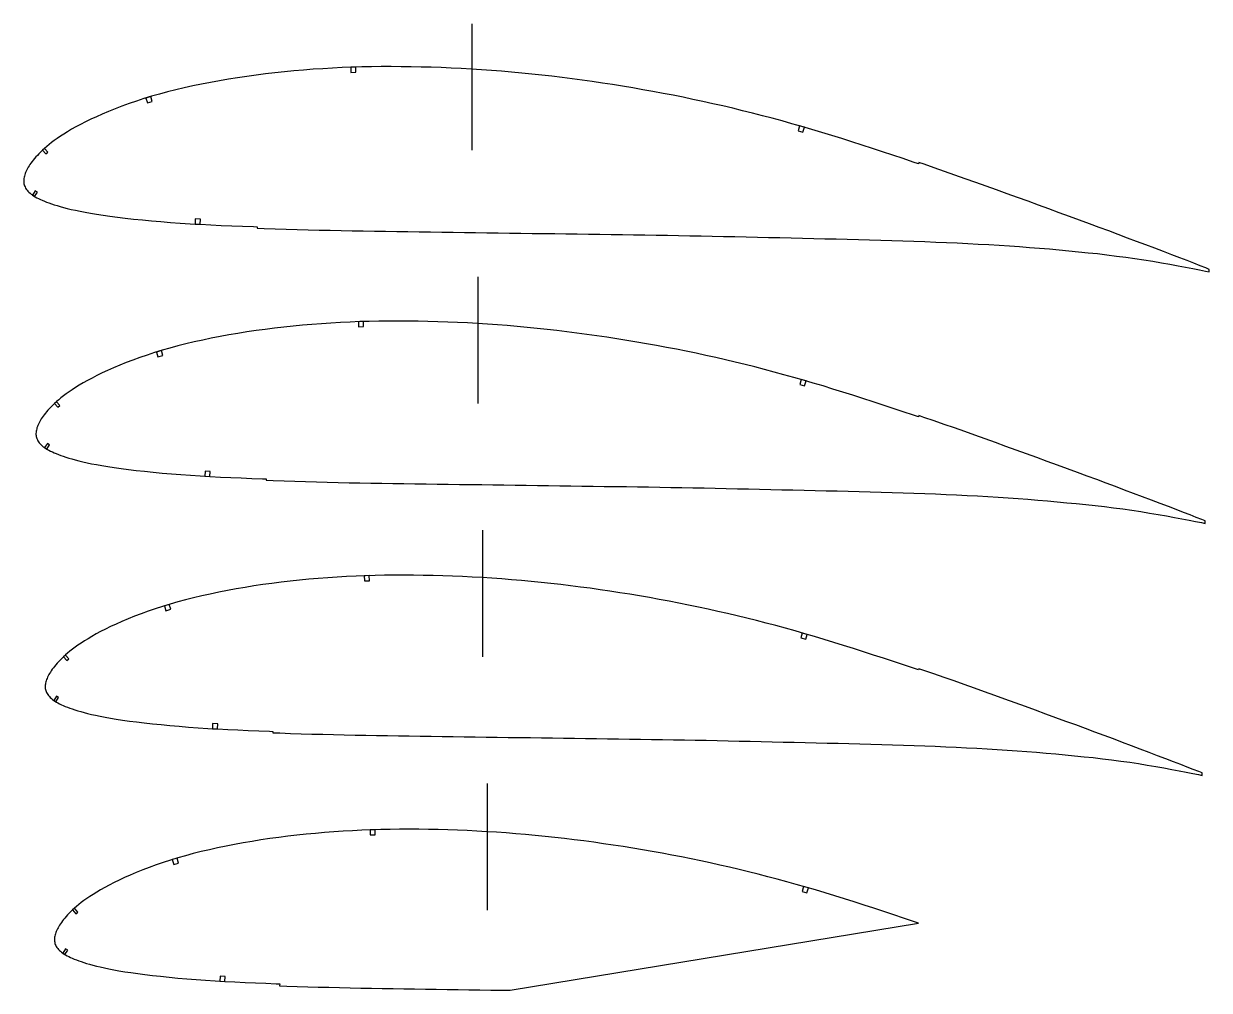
# Model space of a CAD drawing. Header units: metres. Extents: x -812 to 264, y -15627 to 100.
# Drawn here: x -707 to 229, y -6063 to -5300 of the extents above; entities that cross this region are included whole.
import ezdxf

# ---------------------------------------------------------------- set-up
doc = ezdxf.new("R2010")
doc.units = ezdxf.units.M

msp = doc.modelspace()

# ---------------------------------------------------------------- linework, layer by layer
for p, q in [((-352.63, -5400), (-352.63, -5300)), ((-347.8, -5600), (-347.8, -5500)), ((-344.17, -5800), (-344.17, -5700)), ((-340.55, -6000), (-340.55, -5900))]:
    msp.add_line(p, q)
at = {"layer": 'FoilLayer'}
for points in [[(229.45, -5494), (226.66, -5492.86), (222.15, -5491.11), (217.28, -5489.19), (211.96, -5487.12), (206.16, -5484.9), (199.92, -5482.52), (193.31, -5479.99), (186.4, -5477.35), (179.28, -5474.64), (172.1, -5471.93), (164.86, -5469.25), (157.52, -5466.48), (150.09, -5463.66), (142.53, -5460.85), (134.86, -5458.01), (127.05, -5455.16), (119.09, -5452.24), (111, -5449.28), (102.83, -5446.29), (94.59, -5443.28), (86.33, -5440.27), (78.06, -5437.26), (69.8, -5434.26), (61.54, -5431.28), (53.28, -5428.31), (45.04, -5425.36), (36.83, -5422.43), (28.66, -5419.53), (20.5, -5416.67), (12.35, -5413.84), (4.21, -5411.03), (0.19, -5409.65), (-0.15, -5410.65), (-4.24, -5409.25), (-12.33, -5406.51), (-20.41, -5403.81), (-28.48, -5401.14), (-36.56, -5398.51), (-44.63, -5395.9), (-52.68, -5393.32), (-60.68, -5390.79), (-68.62, -5388.32), (-76.51, -5385.9), (-84.37, -5383.55), (-92.2, -5381.26), (-100.02, -5379.02), (-107.83, -5376.84), (-115.63, -5374.72), (-123.42, -5372.65), (-131.21, -5370.65), (-139, -5368.7), (-146.81, -5366.8), (-154.63, -5364.96), (-162.47, -5363.18), (-170.32, -5361.44), (-178.19, -5359.75), (-186.06, -5358.12), (-193.95, -5356.54), (-201.86, -5355.02), (-209.8, -5353.54), (-217.76, -5352.11), (-225.74, -5350.73), (-233.73, -5349.39), (-241.71, -5348.1), (-249.7, -5346.87), (-257.68, -5345.69), (-265.65, -5344.56), (-273.62, -5343.49), (-281.59, -5342.47), (-289.55, -5341.51), (-297.51, -5340.6), (-305.46, -5339.75), (-313.41, -5338.96), (-321.36, -5338.23), (-329.31, -5337.55), (-337.26, -5336.93), (-345.22, -5336.37), (-353.18, -5335.87), (-361.14, -5335.42), (-369.09, -5335.03), (-377.03, -5334.69), (-384.96, -5334.41), (-392.88, -5334.2), (-400.78, -5334.04), (-408.67, -5333.94), (-416.52, -5333.89), (-424.33, -5333.91), (-432.08, -5333.99), (-439.78, -5334.15), (-447.47, -5334.38), (-455.14, -5334.69), (-462.81, -5335.06), (-470.46, -5335.51), (-478.09, -5336.02), (-485.69, -5336.6), (-493.26, -5337.25), (-500.8, -5337.97), (-508.29, -5338.77), (-515.74, -5339.63), (-523.14, -5340.56), (-530.48, -5341.57), (-537.76, -5342.65), (-544.97, -5343.8), (-552.14, -5345.05), (-559.25, -5346.36), (-566.27, -5347.72), (-573.17, -5349.14), (-579.93, -5350.63), (-586.55, -5352.19), (-593.03, -5353.83), (-599.39, -5355.55), (-605.62, -5357.34), (-611.71, -5359.2), (-617.65, -5361.12), (-623.42, -5363.1), (-629.02, -5365.12), (-634.42, -5367.19), (-639.62, -5369.27), (-644.58, -5371.36), (-649.28, -5373.43), (-653.71, -5375.48), (-657.88, -5377.52), (-661.78, -5379.52), (-665.43, -5381.5), (-668.83, -5383.42), (-671.99, -5385.3), (-674.93, -5387.12), (-677.64, -5388.88), (-680.16, -5390.59), (-682.48, -5392.26), (-684.62, -5393.88), (-686.61, -5395.45), (-688.46, -5396.98), (-690.17, -5398.46), (-691.76, -5399.9), (-693.23, -5401.29), (-694.59, -5402.64), (-695.85, -5403.96), (-697.02, -5405.24), (-698.1, -5406.5), (-699.1, -5407.71), (-700.03, -5408.9), (-700.88, -5410.06), (-701.67, -5411.2), (-702.41, -5412.31), (-703.08, -5413.37), (-703.67, -5414.41), (-704.21, -5415.46), (-704.71, -5416.5), (-705.15, -5417.47), (-705.52, -5418.41), (-705.83, -5419.37), (-706.08, -5420.32), (-706.29, -5421.23), (-706.45, -5422.13), (-706.56, -5423.02), (-706.62, -5423.85), (-706.62, -5424.69), (-706.55, -5425.53), (-706.41, -5426.38), (-706.19, -5427.24), (-705.9, -5428.09), (-705.53, -5428.94), (-705.09, -5429.78), (-704.56, -5430.6), (-703.95, -5431.42), (-703.26, -5432.22), (-702.49, -5433.01), (-701.65, -5433.78), (-700.74, -5434.54), (-699.75, -5435.28), (-698.68, -5436), (-697.52, -5436.7), (-696.27, -5437.39), (-694.93, -5438.07), (-693.49, -5438.76), (-691.96, -5439.44), (-690.33, -5440.13), (-688.59, -5440.83), (-686.73, -5441.53), (-684.75, -5442.23), (-682.62, -5442.94), (-680.32, -5443.65), (-677.84, -5444.36), (-675.17, -5445.1), (-672.28, -5445.85), (-669.15, -5446.61), (-665.77, -5447.38), (-662.11, -5448.15), (-658.13, -5448.92), (-653.79, -5449.68), (-649.08, -5450.45), (-643.98, -5451.23), (-638.5, -5452.01), (-632.64, -5452.78), (-626.41, -5453.52), (-619.81, -5454.24), (-612.87, -5454.94), (-605.65, -5455.63), (-598.24, -5456.29), (-590.67, -5456.91), (-582.97, -5457.47), (-575.14, -5457.98), (-567.13, -5458.43), (-558.97, -5458.85), (-550.7, -5459.25), (-542.32, -5459.62), (-533.83, -5459.96), (-525.26, -5460.29), (-522.38, -5460.4), (-522.42, -5461.45), (-516.68, -5461.66), (-508.06, -5461.97), (-499.45, -5462.25), (-490.81, -5462.5), (-482.13, -5462.73), (-473.42, -5462.95), (-464.68, -5463.16), (-455.95, -5463.35), (-447.24, -5463.53), (-438.5, -5463.68), (-429.73, -5463.81), (-420.91, -5463.93), (-412.07, -5464.06), (-403.22, -5464.2), (-394.35, -5464.33), (-385.46, -5464.45), (-376.55, -5464.57), (-367.64, -5464.69), (-358.72, -5464.82), (-349.8, -5464.95), (-340.88, -5465.08), (-331.97, -5465.21), (-323.06, -5465.33), (-314.14, -5465.44), (-305.22, -5465.56), (-296.31, -5465.68), (-287.38, -5465.81), (-278.47, -5465.94), (-269.55, -5466.06), (-260.64, -5466.17), (-251.72, -5466.29), (-242.82, -5466.4), (-233.92, -5466.52), (-225.04, -5466.65), (-216.15, -5466.79), (-207.27, -5466.93), (-198.39, -5467.08), (-189.53, -5467.24), (-180.68, -5467.41), (-171.83, -5467.59), (-162.95, -5467.79), (-154.06, -5467.99), (-145.16, -5468.18), (-136.26, -5468.37), (-127.36, -5468.56), (-118.46, -5468.76), (-109.57, -5468.96), (-100.68, -5469.17), (-91.79, -5469.38), (-82.91, -5469.58), (-74.05, -5469.78), (-65.21, -5470), (-56.39, -5470.23), (-47.56, -5470.47), (-38.73, -5470.72), (-29.9, -5470.98), (-21.12, -5471.23), (-12.41, -5471.5), (-3.75, -5471.78), (4.87, -5472.1), (13.45, -5472.42), (21.94, -5472.76), (30.35, -5473.14), (38.71, -5473.56), (47.05, -5474.02), (55.36, -5474.5), (63.59, -5474.97), (71.67, -5475.45), (79.59, -5476.01), (87.48, -5476.65), (95.37, -5477.3), (103.18, -5477.92), (110.88, -5478.6), (118.54, -5479.36), (126.19, -5480.13), (133.75, -5480.84), (141.21, -5481.61), (148.62, -5482.5), (156.09, -5483.46), (163.51, -5484.41), (170.74, -5485.38), (177.82, -5486.47), (184.85, -5487.64), (191.75, -5488.82), (198.42, -5489.98), (204.77, -5491.14), (210.77, -5492.27), (216.4, -5493.34), (221.64, -5494.36), (226.45, -5495.32), (229.43, -5495.95)], [(226.31, -5692.72), (223.55, -5691.59), (219.11, -5689.87), (214.31, -5687.97), (209.06, -5685.93), (203.33, -5683.75), (197.18, -5681.4), (190.66, -5678.9), (183.84, -5676.3), (176.82, -5673.62), (169.74, -5670.95), (162.6, -5668.31), (155.36, -5665.57), (148.03, -5662.79), (140.58, -5660.02), (133.01, -5657.22), (125.3, -5654.41), (117.45, -5651.53), (109.48, -5648.61), (101.42, -5645.66), (93.29, -5642.69), (85.14, -5639.72), (76.99, -5636.75), (68.84, -5633.8), (60.69, -5630.85), (52.55, -5627.93), (44.42, -5625.02), (36.33, -5622.13), (28.26, -5619.27), (20.21, -5616.45), (12.17, -5613.65), (4.15, -5610.88), (0.18, -5609.53), (-0.16, -5610.52), (-4.18, -5609.14), (-12.17, -5606.44), (-20.13, -5603.78), (-28.1, -5601.15), (-36.06, -5598.55), (-44.03, -5595.98), (-51.97, -5593.44), (-59.86, -5590.94), (-67.69, -5588.5), (-75.47, -5586.11), (-83.22, -5583.79), (-90.95, -5581.53), (-98.66, -5579.33), (-106.36, -5577.18), (-114.06, -5575.08), (-121.74, -5573.05), (-129.42, -5571.07), (-137.1, -5569.15), (-144.8, -5567.28), (-152.52, -5565.46), (-160.25, -5563.7), (-167.99, -5561.99), (-175.75, -5560.32), (-183.52, -5558.71), (-191.3, -5557.16), (-199.1, -5555.65), (-206.93, -5554.2), (-214.78, -5552.79), (-222.65, -5551.42), (-230.53, -5550.1), (-238.4, -5548.83), (-246.28, -5547.62), (-254.15, -5546.45), (-262.02, -5545.34), (-269.88, -5544.28), (-277.73, -5543.28), (-285.58, -5542.33), (-293.43, -5541.44), (-301.28, -5540.6), (-309.12, -5539.82), (-316.96, -5539.09), (-324.8, -5538.43), (-332.64, -5537.82), (-340.49, -5537.26), (-348.34, -5536.77), (-356.19, -5536.32), (-364.03, -5535.94), (-371.86, -5535.61), (-379.68, -5535.33), (-387.5, -5535.12), (-395.29, -5534.96), (-403.07, -5534.86), (-410.82, -5534.82), (-418.51, -5534.83), (-426.16, -5534.92), (-433.76, -5535.07), (-441.34, -5535.3), (-448.91, -5535.6), (-456.47, -5535.97), (-464.01, -5536.41), (-471.54, -5536.92), (-479.04, -5537.49), (-486.51, -5538.13), (-493.94, -5538.84), (-501.33, -5539.62), (-508.67, -5540.47), (-515.97, -5541.4), (-523.21, -5542.39), (-530.39, -5543.45), (-537.5, -5544.59), (-544.57, -5545.82), (-551.59, -5547.11), (-558.51, -5548.46), (-565.32, -5549.86), (-571.98, -5551.33), (-578.51, -5552.87), (-584.9, -5554.48), (-591.17, -5556.17), (-597.31, -5557.94), (-603.32, -5559.78), (-609.18, -5561.67), (-614.87, -5563.62), (-620.39, -5565.62), (-625.73, -5567.66), (-630.85, -5569.71), (-635.74, -5571.77), (-640.38, -5573.81), (-644.75, -5575.84), (-648.86, -5577.84), (-652.7, -5579.82), (-656.3, -5581.77), (-659.65, -5583.67), (-662.77, -5585.52), (-665.67, -5587.31), (-668.35, -5589.05), (-670.83, -5590.74), (-673.11, -5592.38), (-675.23, -5593.98), (-677.19, -5595.53), (-679.01, -5597.04), (-680.7, -5598.5), (-682.27, -5599.91), (-683.72, -5601.29), (-685.06, -5602.62), (-686.3, -5603.92), (-687.45, -5605.19), (-688.52, -5606.42), (-689.51, -5607.62), (-690.42, -5608.79), (-691.26, -5609.93), (-692.04, -5611.06), (-692.77, -5612.16), (-693.43, -5613.2), (-694.01, -5614.22), (-694.54, -5615.26), (-695.03, -5616.28), (-695.47, -5617.24), (-695.83, -5618.16), (-696.14, -5619.11), (-696.39, -5620.04), (-696.6, -5620.95), (-696.76, -5621.83), (-696.86, -5622.71), (-696.92, -5623.52), (-696.92, -5624.35), (-696.85, -5625.17), (-696.71, -5626.01), (-696.5, -5626.86), (-696.21, -5627.7), (-695.85, -5628.54), (-695.41, -5629.36), (-694.89, -5630.17), (-694.29, -5630.97), (-693.61, -5631.77), (-692.85, -5632.54), (-692.03, -5633.31), (-691.13, -5634.05), (-690.15, -5634.78), (-689.09, -5635.49), (-687.95, -5636.18), (-686.72, -5636.86), (-685.4, -5637.53), (-683.98, -5638.21), (-682.48, -5638.88), (-680.87, -5639.56), (-679.15, -5640.25), (-677.32, -5640.94), (-675.36, -5641.64), (-673.26, -5642.33), (-671, -5643.03), (-668.55, -5643.74), (-665.91, -5644.46), (-663.06, -5645.2), (-659.98, -5645.95), (-656.65, -5646.71), (-653.03, -5647.47), (-649.11, -5648.23), (-644.83, -5648.98), (-640.18, -5649.74), (-635.15, -5650.51), (-629.75, -5651.28), (-623.97, -5652.04), (-617.83, -5652.77), (-611.32, -5653.48), (-604.47, -5654.17), (-597.36, -5654.85), (-590.04, -5655.5), (-582.58, -5656.11), (-574.99, -5656.67), (-567.26, -5657.16), (-559.36, -5657.61), (-551.31, -5658.03), (-543.15, -5658.42), (-534.89, -5658.78), (-526.51, -5659.12), (-518.06, -5659.44), (-515.22, -5659.55), (-515.26, -5660.6), (-509.6, -5660.81), (-501.1, -5661.12), (-492.61, -5661.39), (-484.09, -5661.64), (-475.53, -5661.87), (-466.93, -5662.08), (-458.31, -5662.29), (-449.71, -5662.48), (-441.11, -5662.65), (-432.5, -5662.8), (-423.84, -5662.93), (-415.14, -5663.05), (-406.43, -5663.18), (-397.69, -5663.32), (-388.95, -5663.44), (-380.18, -5663.56), (-371.4, -5663.68), (-362.6, -5663.8), (-353.81, -5663.92), (-345.01, -5664.05), (-336.21, -5664.18), (-327.42, -5664.31), (-318.63, -5664.42), (-309.84, -5664.54), (-301.04, -5664.65), (-292.25, -5664.78), (-283.45, -5664.9), (-274.65, -5665.03), (-265.86, -5665.15), (-257.07, -5665.26), (-248.27, -5665.37), (-239.49, -5665.49), (-230.72, -5665.61), (-221.95, -5665.73), (-213.19, -5665.87), (-204.43, -5666.01), (-195.68, -5666.16), (-186.94, -5666.31), (-178.21, -5666.48), (-169.47, -5666.66), (-160.72, -5666.85), (-151.95, -5667.05), (-143.17, -5667.24), (-134.39, -5667.43), (-125.61, -5667.62), (-116.84, -5667.81), (-108.07, -5668.01), (-99.3, -5668.21), (-90.53, -5668.42), (-81.78, -5668.62), (-73.03, -5668.82), (-64.32, -5669.03), (-55.61, -5669.26), (-46.91, -5669.5), (-38.2, -5669.75), (-29.49, -5670), (-20.83, -5670.25), (-12.24, -5670.51), (-3.7, -5670.79), (4.8, -5671.1), (13.26, -5671.42), (21.64, -5671.76), (29.93, -5672.13), (38.18, -5672.54), (46.4, -5673), (54.6, -5673.48), (62.72, -5673.94), (70.69, -5674.41), (78.5, -5674.96), (86.28, -5675.59), (94.06, -5676.23), (101.77, -5676.85), (109.36, -5677.52), (116.92, -5678.27), (124.46, -5679.02), (131.92, -5679.73), (139.28, -5680.48), (146.59, -5681.36), (153.95, -5682.31), (161.27, -5683.25), (168.4, -5684.2), (175.38, -5685.28), (182.32, -5686.43), (189.12, -5687.6), (195.71, -5688.74), (201.97, -5689.88), (207.89, -5691), (213.44, -5692.05), (218.6, -5693.06), (223.35, -5694.01), (226.29, -5694.63)], [(223.95, -5891.75), (221.22, -5890.64), (216.82, -5888.94), (212.07, -5887.06), (206.88, -5885.04), (201.21, -5882.88), (195.12, -5880.56), (188.67, -5878.08), (181.92, -5875.51), (174.98, -5872.86), (167.97, -5870.22), (160.9, -5867.6), (153.74, -5864.89), (146.49, -5862.14), (139.11, -5859.4), (131.62, -5856.63), (124, -5853.84), (116.23, -5850.99), (108.34, -5848.1), (100.36, -5845.19), (92.32, -5842.25), (84.25, -5839.31), (76.19, -5836.37), (68.12, -5833.45), (60.06, -5830.54), (52, -5827.64), (43.96, -5824.76), (35.95, -5821.9), (27.97, -5819.08), (20, -5816.28), (12.05, -5813.51), (4.11, -5810.77), (0.18, -5809.43), (-0.16, -5810.42), (-4.15, -5809.06), (-12.04, -5806.39), (-19.93, -5803.75), (-27.81, -5801.15), (-35.69, -5798.58), (-43.57, -5796.03), (-51.43, -5793.52), (-59.24, -5791.05), (-66.99, -5788.63), (-74.69, -5786.27), (-82.36, -5783.98), (-90, -5781.74), (-97.64, -5779.56), (-105.26, -5777.43), (-112.87, -5775.36), (-120.47, -5773.34), (-128.07, -5771.38), (-135.68, -5769.48), (-143.3, -5767.64), (-150.93, -5765.84), (-158.58, -5764.09), (-166.25, -5762.4), (-173.92, -5760.75), (-181.61, -5759.16), (-189.31, -5757.62), (-197.03, -5756.13), (-204.78, -5754.69), (-212.55, -5753.29), (-220.34, -5751.94), (-228.13, -5750.64), (-235.92, -5749.38), (-243.72, -5748.18), (-251.51, -5747.02), (-259.29, -5745.92), (-267.07, -5744.88), (-274.84, -5743.88), (-282.61, -5742.94), (-290.38, -5742.06), (-298.14, -5741.23), (-305.9, -5740.46), (-313.66, -5739.74), (-321.42, -5739.08), (-329.18, -5738.48), (-336.94, -5737.93), (-344.71, -5737.44), (-352.48, -5737), (-360.24, -5736.62), (-367.99, -5736.29), (-375.73, -5736.02), (-383.46, -5735.81), (-391.18, -5735.66), (-398.87, -5735.56), (-406.54, -5735.51), (-414.15, -5735.53), (-421.72, -5735.61), (-429.24, -5735.76), (-436.74, -5735.99), (-444.23, -5736.29), (-451.71, -5736.66), (-459.18, -5737.09), (-466.62, -5737.59), (-474.04, -5738.16), (-481.44, -5738.79), (-488.79, -5739.5), (-496.11, -5740.27), (-503.37, -5741.11), (-510.59, -5742.02), (-517.76, -5743), (-524.86, -5744.06), (-531.9, -5745.19), (-538.89, -5746.4), (-545.84, -5747.68), (-552.69, -5749.01), (-559.42, -5750.4), (-566.02, -5751.85), (-572.48, -5753.37), (-578.81, -5754.97), (-585.01, -5756.65), (-591.09, -5758.39), (-597.03, -5760.21), (-602.83, -5762.08), (-608.46, -5764.01), (-613.93, -5765.99), (-619.2, -5768.01), (-624.27, -5770.04), (-629.11, -5772.08), (-633.7, -5774.1), (-638.03, -5776.1), (-642.09, -5778.09), (-645.9, -5780.05), (-649.46, -5781.97), (-652.77, -5783.85), (-655.86, -5785.68), (-658.73, -5787.46), (-661.38, -5789.18), (-663.83, -5790.85), (-666.09, -5792.47), (-668.19, -5794.05), (-670.13, -5795.59), (-671.93, -5797.08), (-673.6, -5798.53), (-675.15, -5799.93), (-676.58, -5801.29), (-677.91, -5802.61), (-679.14, -5803.89), (-680.28, -5805.14), (-681.34, -5806.36), (-682.31, -5807.55), (-683.22, -5808.71), (-684.05, -5809.84), (-684.82, -5810.96), (-685.54, -5812.04), (-686.19, -5813.07), (-686.77, -5814.08), (-687.3, -5815.11), (-687.78, -5816.12), (-688.21, -5817.06), (-688.57, -5817.98), (-688.87, -5818.91), (-689.12, -5819.84), (-689.33, -5820.73), (-689.48, -5821.6), (-689.59, -5822.47), (-689.64, -5823.28), (-689.65, -5824.09), (-689.58, -5824.91), (-689.44, -5825.74), (-689.23, -5826.57), (-688.94, -5827.41), (-688.58, -5828.23), (-688.15, -5829.05), (-687.64, -5829.85), (-687.05, -5830.64), (-686.37, -5831.42), (-685.63, -5832.19), (-684.81, -5832.95), (-683.92, -5833.68), (-682.95, -5834.4), (-681.91, -5835.1), (-680.78, -5835.79), (-679.56, -5836.46), (-678.25, -5837.13), (-676.85, -5837.8), (-675.36, -5838.46), (-673.77, -5839.14), (-672.07, -5839.82), (-670.26, -5840.5), (-668.32, -5841.19), (-666.24, -5841.88), (-664, -5842.57), (-661.58, -5843.27), (-658.97, -5843.98), (-656.15, -5844.71), (-653.1, -5845.46), (-649.81, -5846.21), (-646.23, -5846.96), (-642.34, -5847.71), (-638.11, -5848.46), (-633.51, -5849.21), (-628.53, -5849.97), (-623.19, -5850.73), (-617.47, -5851.48), (-611.39, -5852.2), (-604.95, -5852.9), (-598.18, -5853.59), (-591.13, -5854.26), (-583.89, -5854.9), (-576.51, -5855.51), (-569, -5856.06), (-561.35, -5856.55), (-553.53, -5856.99), (-545.57, -5857.41), (-537.49, -5857.79), (-529.32, -5858.15), (-521.03, -5858.49), (-512.66, -5858.81), (-509.86, -5858.91), (-509.89, -5859.96), (-504.3, -5860.17), (-495.88, -5860.47), (-487.48, -5860.75), (-479.05, -5860.99), (-470.57, -5861.22), (-462.07, -5861.43), (-453.54, -5861.63), (-445.02, -5861.83), (-436.51, -5862), (-427.99, -5862.14), (-419.42, -5862.27), (-410.82, -5862.39), (-402.19, -5862.52), (-393.55, -5862.65), (-384.9, -5862.78), (-376.22, -5862.9), (-367.53, -5863.01), (-358.82, -5863.13), (-350.12, -5863.25), (-341.41, -5863.38), (-332.71, -5863.51), (-324.01, -5863.63), (-315.31, -5863.75), (-306.61, -5863.86), (-297.91, -5863.98), (-289.2, -5864.1), (-280.5, -5864.22), (-271.79, -5864.35), (-263.09, -5864.47), (-254.39, -5864.58), (-245.69, -5864.69), (-237, -5864.8), (-228.31, -5864.92), (-219.64, -5865.04), (-210.97, -5865.18), (-202.3, -5865.32), (-193.64, -5865.46), (-184.99, -5865.62), (-176.35, -5865.78), (-167.71, -5865.96), (-159.04, -5866.15), (-150.36, -5866.35), (-141.68, -5866.54), (-132.99, -5866.73), (-124.3, -5866.91), (-115.62, -5867.1), (-106.95, -5867.29), (-98.27, -5867.5), (-89.59, -5867.7), (-80.92, -5867.9), (-72.27, -5868.1), (-63.65, -5868.31), (-55.03, -5868.53), (-46.42, -5868.77), (-37.8, -5869.02), (-29.19, -5869.27), (-20.62, -5869.51), (-12.11, -5869.77), (-3.66, -5870.05), (4.75, -5870.36), (13.12, -5870.67), (21.42, -5871), (29.62, -5871.37), (37.78, -5871.78), (45.92, -5872.24), (54.03, -5872.71), (62.07, -5873.17), (69.96, -5873.63), (77.68, -5874.17), (85.38, -5874.8), (93.08, -5875.43), (100.71, -5876.04), (108.22, -5876.7), (115.7, -5877.45), (123.16, -5878.19), (130.55, -5878.89), (137.83, -5879.64), (145.06, -5880.51), (152.35, -5881.45), (159.59, -5882.38), (166.65, -5883.32), (173.55, -5884.39), (180.42, -5885.53), (187.16, -5886.68), (193.67, -5887.81), (199.86, -5888.94), (205.72, -5890.05), (211.22, -5891.09), (216.33, -5892.09), (221.03, -5893.03), (223.93, -5893.64)], [(-0.16, -6010.33), (-0.16, -6010.33), (-4.11, -6008.98), (-11.92, -6006.34), (-19.72, -6003.73), (-27.52, -6001.15), (-35.32, -5998.61), (-43.12, -5996.09), (-50.89, -5993.6), (-58.62, -5991.16), (-66.29, -5988.77), (-73.91, -5986.43), (-81.5, -5984.16), (-89.06, -5981.95), (-96.61, -5979.79), (-104.15, -5977.68), (-111.69, -5975.63), (-119.21, -5973.64), (-126.73, -5971.7), (-134.25, -5969.82), (-141.79, -5967.99), (-149.35, -5966.21), (-156.91, -5964.49), (-164.5, -5962.81), (-172.09, -5961.18), (-179.7, -5959.6), (-187.32, -5958.08), (-194.96, -5956.61), (-202.63, -5955.18), (-210.32, -5953.8), (-218.02, -5952.46), (-225.73, -5951.17), (-233.44, -5949.93), (-241.15, -5948.74), (-248.86, -5947.6), (-256.56, -5946.51), (-264.26, -5945.47), (-271.95, -5944.49), (-279.64, -5943.56), (-287.32, -5942.69), (-295, -5941.87), (-302.68, -5941.1), (-310.36, -5940.39), (-318.04, -5939.74), (-325.71, -5939.14), (-333.4, -5938.6), (-341.09, -5938.12), (-348.77, -5937.68), (-356.45, -5937.3), (-364.12, -5936.98), (-371.78, -5936.71), (-379.42, -5936.5), (-387.06, -5936.35), (-394.68, -5936.25), (-402.26, -5936.21), (-409.79, -5936.22), (-417.28, -5936.3), (-424.72, -5936.45), (-432.14, -5936.68), (-439.55, -5936.98), (-446.96, -5937.34), (-454.34, -5937.77), (-461.71, -5938.26), (-469.05, -5938.83), (-476.37, -5939.45), (-483.64, -5940.15), (-490.88, -5940.91), (-498.07, -5941.75), (-505.21, -5942.65), (-512.3, -5943.62), (-519.33, -5944.66), (-526.3, -5945.78), (-533.22, -5946.98), (-540.09, -5948.24), (-546.87, -5949.56), (-553.53, -5950.94), (-560.06, -5952.37), (-566.45, -5953.88), (-572.71, -5955.46), (-578.85, -5957.12), (-584.86, -5958.85), (-590.74, -5960.64), (-596.48, -5962.5), (-602.05, -5964.41), (-607.46, -5966.37), (-612.68, -5968.36), (-617.7, -5970.37), (-622.48, -5972.38), (-627.02, -5974.38), (-631.3, -5976.37), (-635.32, -5978.33), (-639.09, -5980.27), (-642.61, -5982.17), (-645.9, -5984.04), (-648.95, -5985.85), (-651.78, -5987.6), (-654.41, -5989.31), (-656.83, -5990.96), (-659.07, -5992.56), (-661.15, -5994.13), (-663.07, -5995.65), (-664.85, -5997.12), (-666.5, -5998.55), (-668.03, -5999.94), (-669.45, -6001.28), (-670.76, -6002.59), (-671.98, -6003.86), (-673.11, -6005.1), (-674.15, -6006.31), (-675.12, -6007.48), (-676.01, -6008.62), (-676.83, -6009.74), (-677.6, -6010.85), (-678.31, -6011.92), (-678.95, -6012.94), (-679.53, -6013.94), (-680.05, -6014.96), (-680.53, -6015.95), (-680.95, -6016.89), (-681.31, -6017.8), (-681.6, -6018.72), (-681.85, -6019.63), (-682.06, -6020.52), (-682.21, -6021.37), (-682.31, -6022.24), (-682.37, -6023.03), (-682.37, -6023.84), (-682.31, -6024.64), (-682.17, -6025.46), (-681.96, -6026.29), (-681.67, -6027.11), (-681.32, -6027.93), (-680.9, -6028.73), (-680.39, -6029.52), (-679.8, -6030.31), (-679.14, -6031.08), (-678.4, -6031.84), (-677.59, -6032.59), (-676.71, -6033.32), (-675.75, -6034.03), (-674.72, -6034.72), (-673.6, -6035.4), (-672.4, -6036.06), (-671.11, -6036.72), (-669.72, -6037.38), (-668.25, -6038.04), (-666.67, -6038.71), (-664.99, -6039.38), (-663.2, -6040.06), (-661.28, -6040.74), (-659.23, -6041.42), (-657.01, -6042.1), (-654.61, -6042.79), (-652.03, -6043.5), (-649.24, -6044.23), (-646.23, -6044.96), (-642.96, -6045.71), (-639.42, -6046.45), (-635.58, -6047.19), (-631.39, -6047.93), (-626.84, -6048.67), (-621.92, -6049.43), (-616.63, -6050.18), (-610.97, -6050.92), (-604.95, -6051.64), (-598.58, -6052.33), (-591.88, -6053.01), (-584.91, -6053.67), (-577.74, -6054.31), (-570.44, -6054.91), (-563.01, -6055.45), (-555.44, -6055.94), (-547.7, -6056.38), (-539.82, -6056.79), (-531.84, -6057.17), (-523.74, -6057.52), (-515.54, -6057.85), (-507.27, -6058.17), (-504.49, -6058.28), (-504.54, -6059.78), (-499, -6059.99), (-490.68, -6060.28), (-482.36, -6060.56), (-474.02, -6060.8), (-465.63, -6061.02), (-457.21, -6061.23), (-448.78, -6061.43), (-440.35, -6061.62), (-431.93, -6061.79), (-423.49, -6061.93), (-415.02, -6062.06), (-406.5, -6062.18), (-397.97, -6062.3), (-389.41, -6062.44), (-380.85, -6062.56), (-372.27, -6062.68), (-363.66, -6062.79), (-355.05, -6062.91), (-346.44, -6063.03), (-337.83, -6063.16), (-329.21, -6063.28), (-322.66, -6063.38), (-0.16, -6010.33)]]:
    msp.add_lwpolyline(points, close=True, dxfattribs=at)
at = {"layer": 'StringerLayer'}
for points in [[(-448.32, -5338.41), (-444.32, -5338.29), (-444.44, -5334.29), (-448.44, -5334.41), (-448.32, -5338.41)], [(-608.96, -5362.54), (-605.13, -5361.37), (-606.3, -5357.55), (-610.13, -5358.71), (-608.96, -5362.54)], [(-95.18, -5384.55), (-91.34, -5385.68), (-90.22, -5381.84), (-94.06, -5380.71), (-95.18, -5384.55)], [(-689.05, -5402.85), (-687.57, -5401.5), (-690.26, -5398.54), (-691.74, -5399.88), (-689.05, -5402.85)], [(-695.83, -5433.08), (-697.49, -5431.97), (-699.72, -5435.3), (-698.05, -5436.41), (-695.83, -5433.08)], [(-567.12, -5454.42), (-571.12, -5454.2), (-571.34, -5458.19), (-567.35, -5458.42), (-567.12, -5454.42)], [(-442.2, -5539.33), (-438.21, -5539.21), (-438.33, -5535.21), (-442.32, -5535.33), (-442.2, -5539.33)], [(-600.62, -5563.13), (-596.8, -5561.96), (-597.96, -5558.14), (-601.79, -5559.31), (-600.62, -5563.13)], [(-93.93, -5584.83), (-90.09, -5585.95), (-88.96, -5582.11), (-92.8, -5580.99), (-93.93, -5584.83)], [(-679.57, -5602.87), (-678.09, -5601.53), (-680.78, -5598.57), (-682.26, -5599.91), (-679.57, -5602.87)], [(-686.25, -5632.58), (-687.91, -5631.46), (-690.13, -5634.79), (-688.47, -5635.9), (-686.25, -5632.58)], [(-559.32, -5653.6), (-563.32, -5653.38), (-563.54, -5657.37), (-559.55, -5657.6), (-559.32, -5653.6)], [(-437.62, -5740.02), (-433.62, -5739.9), (-433.74, -5735.9), (-437.74, -5736.02), (-437.62, -5740.02)], [(-594.37, -5763.58), (-590.54, -5762.41), (-591.71, -5758.58), (-595.54, -5759.75), (-594.37, -5763.58)], [(-92.98, -5785.04), (-89.14, -5786.16), (-88.02, -5782.32), (-91.86, -5781.2), (-92.98, -5785.04)], [(-672.46, -5802.89), (-670.98, -5801.55), (-673.67, -5798.58), (-675.15, -5799.93), (-672.46, -5802.89)], [(-679.06, -5832.2), (-680.72, -5831.08), (-682.94, -5834.41), (-681.28, -5835.52), (-679.06, -5832.2)], [(-553.47, -5852.99), (-557.47, -5852.76), (-557.69, -5856.76), (-553.7, -5856.98), (-553.47, -5852.99)], [(-433.03, -5940.71), (-429.03, -5940.59), (-429.15, -5936.59), (-433.15, -5936.71), (-433.03, -5940.71)], [(-588.11, -5964.02), (-584.29, -5962.85), (-585.46, -5959.03), (-589.28, -5960.2), (-588.11, -5964.02)], [(-92.04, -5985.24), (-88.2, -5986.37), (-87.08, -5982.53), (-90.92, -5981.4), (-92.04, -5985.24)], [(-665.35, -6002.91), (-663.87, -6001.57), (-666.56, -5998.6), (-668.04, -5999.95), (-665.35, -6002.91)], [(-671.87, -6031.81), (-673.53, -6030.7), (-675.75, -6034.03), (-674.09, -6035.14), (-671.87, -6031.81)], [(-547.62, -6052.38), (-551.61, -6052.15), (-551.84, -6056.14), (-547.85, -6056.37), (-547.62, -6052.38)]]:
    msp.add_lwpolyline(points, dxfattribs=at)

doc.saveas('drawing.dxf')
